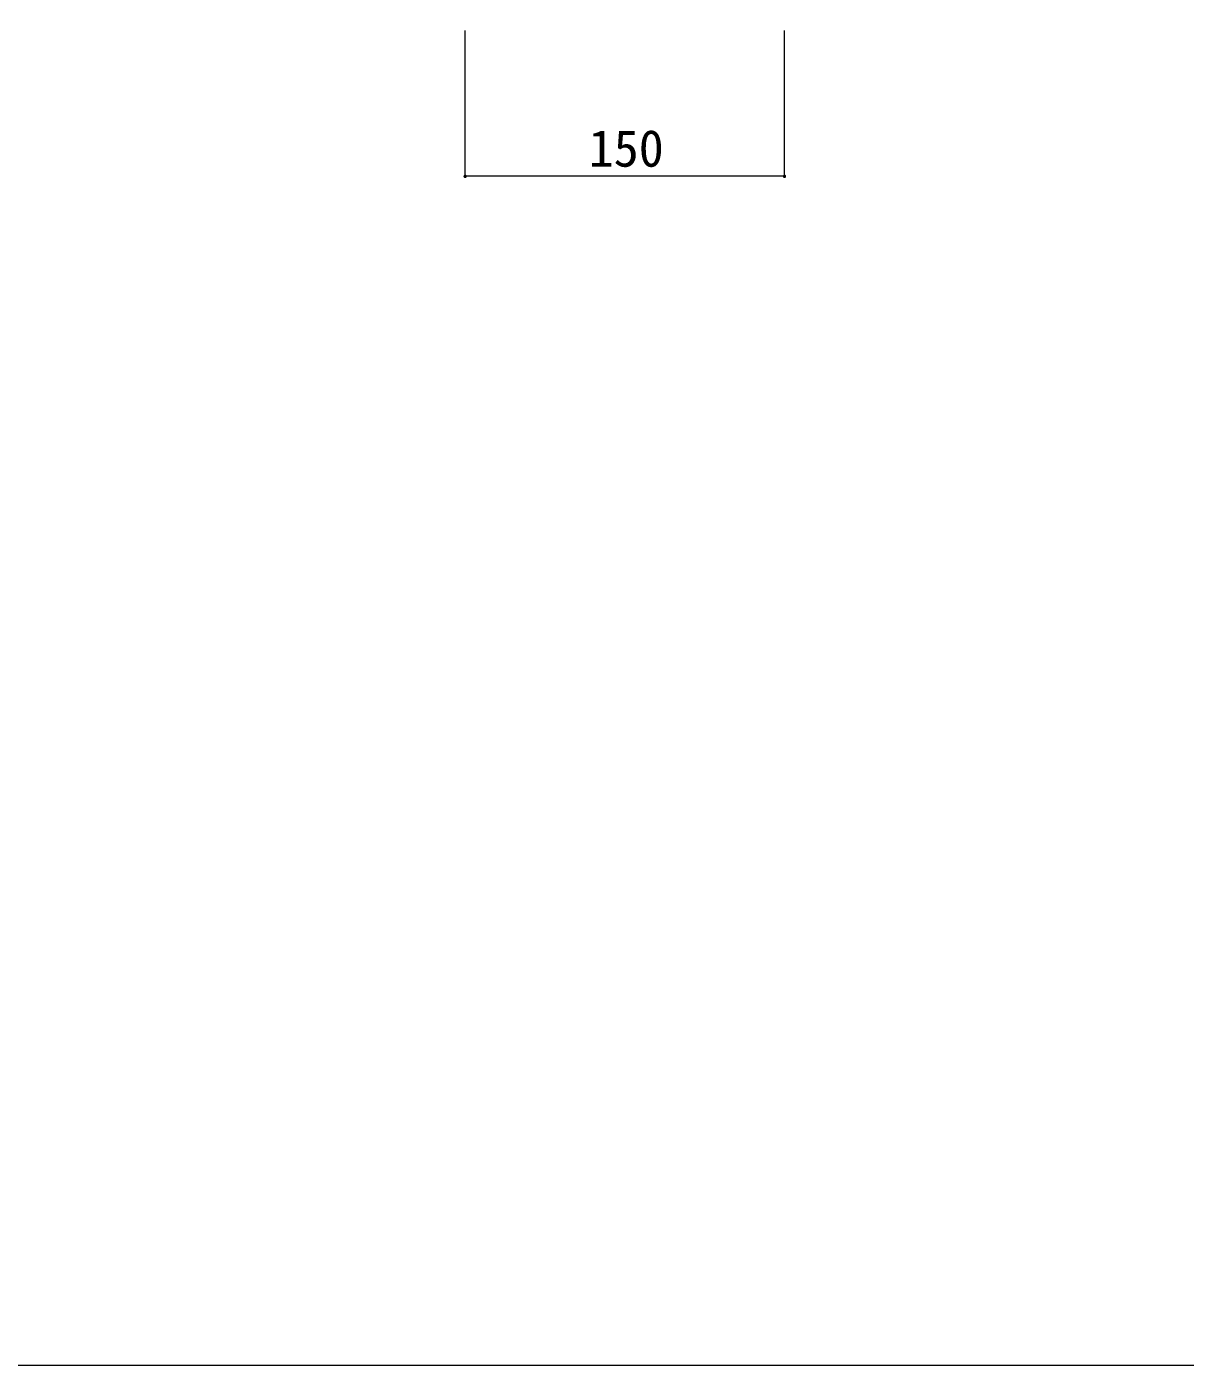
# Model space of a CAD drawing. Units: millimetres, scale not verified. Extents: x -4000 to 4000, y -2770 to 2770.
# Drawn here: x -877 to 211, y -2770 to -1513 of the extents above; entities that cross this region are included whole.
import ezdxf
from ezdxf.enums import TextEntityAlignment as Align

# ---------------------------------------------------------------- set-up
doc = ezdxf.new("R2010")
doc.units = ezdxf.units.MM
doc.header["$LTSCALE"] = 20
for name, color, linetype, lineweight in [('0-0_8図面枠', 5, 'Continuous', 9), ('0-E_1-7', 7, 'Continuous', 9), ('2-0_2-7', 7, 'Continuous', 9)]:
    doc.layers.add(name, color=color, linetype=linetype, lineweight=lineweight)
doc.styles.add('ＭＳ ゴシック', font='')
doc.styles.get('ＭＳ ゴシック').set_extended_font_data('MS Gothic')

msp = doc.modelspace()

# ---------------------------------------------------------------- linework, layer by layer
at = {"layer": '0-0_8図面枠'}
msp.add_lwpolyline([(-3999.87, -2769.93), (4000.13, -2769.93), (4000.13, 2770.07), (-3999.87, 2770.07)], close=True, dxfattribs=at)
at = {"layer": '2-0_2-7', "color": 3}
for p, q in [((-465.08, -1653.41), (-465.08, -1516.55)), ((-165.08, -1653.41), (-165.08, -1516.55)), ((-165.08, -1653.41), (-465.08, -1653.41))]:
    msp.add_line(p, q, dxfattribs=at)
at = {"layer": '2-0_2-7'}
for points in [[(-466.67, -1653.31), (-465.08, -1653.41), (-466.68, -1653.41)], [(-466.68, -1653.41), (-465.08, -1653.41), (-466.67, -1653.61)], [(-466.65, -1653.11), (-465.08, -1653.41), (-466.67, -1653.31)], [(-466.67, -1653.61), (-465.08, -1653.41), (-466.63, -1653.81)], [(-466.6, -1652.92), (-465.08, -1653.41), (-466.65, -1653.11)], [(-466.63, -1653.81), (-465.08, -1653.41), (-466.57, -1654)], [(-466.6, -1652.92), (-465.08, -1651.81), (-465.08, -1653.41)], [(-466.53, -1652.73), (-465.08, -1651.81), (-466.6, -1652.92)], [(-466.57, -1654), (-465.08, -1653.41), (-466.48, -1654.18)], [(-466.43, -1652.55), (-465.08, -1651.81), (-466.53, -1652.73)], [(-466.48, -1654.18), (-465.08, -1653.41), (-466.37, -1654.35)], [(-466.31, -1652.39), (-465.08, -1651.81), (-466.43, -1652.55)], [(-466.37, -1654.35), (-465.08, -1653.41), (-466.24, -1654.51)], [(-466.17, -1652.25), (-465.08, -1651.81), (-466.31, -1652.39)], [(-466.24, -1654.51), (-465.08, -1653.41), (-466.1, -1654.64)], [(-466.02, -1652.12), (-465.08, -1651.81), (-466.17, -1652.25)], [(-466.1, -1654.64), (-465.08, -1653.41), (-465.94, -1654.76)], [(-465.85, -1652.01), (-465.08, -1651.81), (-466.02, -1652.12)], [(-465.94, -1654.76), (-465.08, -1653.41), (-465.08, -1655.01)], [(-465.94, -1654.76), (-465.18, -1655.01), (-465.76, -1654.86)], [(-465.94, -1654.76), (-465.08, -1655.01), (-465.18, -1655.01)], [(-465.67, -1651.92), (-465.08, -1651.81), (-465.85, -1652.01)], [(-465.76, -1654.86), (-465.38, -1654.98), (-465.57, -1654.93)], [(-465.76, -1654.86), (-465.18, -1655.01), (-465.38, -1654.98)], [(-465.48, -1651.86), (-465.08, -1651.81), (-465.67, -1651.92)], [(-465.28, -1651.82), (-465.08, -1651.81), (-465.48, -1651.86)], [(-465.08, -1651.81), (-463.48, -1653.41), (-465.08, -1653.41)], [(-465.08, -1651.81), (-463.49, -1653.21), (-463.48, -1653.41)], [(-465.08, -1651.81), (-463.53, -1653.01), (-463.49, -1653.21)], [(-465.08, -1651.81), (-463.59, -1652.82), (-463.53, -1653.01)], [(-465.08, -1651.81), (-463.68, -1652.64), (-463.59, -1652.82)], [(-465.08, -1651.81), (-463.78, -1652.47), (-463.68, -1652.64)], [(-465.08, -1651.81), (-463.91, -1652.32), (-463.78, -1652.47)], [(-465.08, -1651.81), (-464.06, -1652.18), (-463.91, -1652.32)], [(-465.08, -1651.81), (-464.22, -1652.06), (-464.06, -1652.18)], [(-465.08, -1651.81), (-464.4, -1651.96), (-464.22, -1652.06)], [(-464.98, -1651.81), (-464.4, -1651.96), (-465.08, -1651.81)], [(-465.08, -1653.41), (-464.88, -1655), (-465.08, -1655.01)], [(-465.08, -1653.41), (-464.68, -1654.96), (-464.88, -1655)], [(-465.08, -1653.41), (-464.49, -1654.9), (-464.68, -1654.96)], [(-465.08, -1653.41), (-464.31, -1654.81), (-464.49, -1654.9)], [(-465.08, -1653.41), (-464.14, -1654.71), (-464.31, -1654.81)], [(-465.08, -1653.41), (-463.98, -1654.58), (-464.14, -1654.71)], [(-465.08, -1653.41), (-463.84, -1654.43), (-463.98, -1654.58)], [(-465.08, -1653.41), (-463.73, -1654.27), (-463.84, -1654.43)], [(-465.08, -1653.41), (-463.63, -1654.09), (-463.73, -1654.27)], [(-465.08, -1653.41), (-463.56, -1653.91), (-463.63, -1654.09)], [(-465.08, -1653.41), (-463.51, -1653.71), (-463.56, -1653.91)], [(-463.48, -1653.41), (-463.51, -1653.71), (-465.08, -1653.41)], [(-464.78, -1651.84), (-464.4, -1651.96), (-464.98, -1651.81)], [(-464.78, -1651.84), (-464.58, -1651.89), (-464.4, -1651.96)], [(-463.48, -1653.41), (-463.48, -1653.51), (-463.51, -1653.71)], [(-166.67, -1653.31), (-165.08, -1653.41), (-166.68, -1653.41)], [(-166.68, -1653.41), (-165.08, -1653.41), (-166.67, -1653.61)], [(-166.65, -1653.11), (-165.08, -1653.41), (-166.67, -1653.31)], [(-166.67, -1653.61), (-165.08, -1653.41), (-166.63, -1653.81)], [(-166.65, -1653.11), (-165.08, -1651.81), (-165.08, -1653.41)], [(-166.6, -1652.92), (-165.08, -1651.81), (-166.65, -1653.11)], [(-166.63, -1653.81), (-165.08, -1653.41), (-166.57, -1654)], [(-166.53, -1652.73), (-165.08, -1651.81), (-166.6, -1652.92)], [(-166.57, -1654), (-165.08, -1653.41), (-166.48, -1654.18)], [(-166.43, -1652.55), (-165.08, -1651.81), (-166.53, -1652.73)], [(-166.48, -1654.18), (-165.08, -1653.41), (-166.37, -1654.35)], [(-166.31, -1652.39), (-165.08, -1651.81), (-166.43, -1652.55)], [(-166.37, -1654.35), (-165.08, -1653.41), (-166.24, -1654.51)], [(-166.17, -1652.25), (-165.08, -1651.81), (-166.31, -1652.39)], [(-166.24, -1654.51), (-165.08, -1653.41), (-166.1, -1654.64)], [(-166.02, -1652.12), (-165.08, -1651.81), (-166.17, -1652.25)], [(-166.1, -1654.64), (-165.08, -1653.41), (-165.94, -1654.76)], [(-165.85, -1652.01), (-165.08, -1651.81), (-166.02, -1652.12)], [(-165.94, -1654.76), (-165.08, -1653.41), (-165.76, -1654.86)], [(-165.67, -1651.92), (-165.08, -1651.81), (-165.85, -1652.01)], [(-165.76, -1654.86), (-165.08, -1653.41), (-165.57, -1654.93)], [(-165.48, -1651.86), (-165.08, -1651.81), (-165.67, -1651.92)], [(-165.57, -1654.93), (-165.08, -1653.41), (-165.08, -1655.01)], [(-165.57, -1654.93), (-165.08, -1655.01), (-165.38, -1654.98)], [(-165.28, -1651.82), (-165.08, -1651.81), (-165.48, -1651.86)], [(-165.38, -1654.98), (-165.08, -1655.01), (-165.18, -1655.01)], [(-165.08, -1651.81), (-163.48, -1653.41), (-165.08, -1653.41)], [(-165.08, -1651.81), (-163.49, -1653.21), (-163.48, -1653.41)], [(-165.08, -1651.81), (-163.53, -1653.01), (-163.49, -1653.21)], [(-165.08, -1651.81), (-163.59, -1652.82), (-163.53, -1653.01)], [(-165.08, -1651.81), (-163.68, -1652.64), (-163.59, -1652.82)], [(-165.08, -1651.81), (-163.78, -1652.47), (-163.68, -1652.64)], [(-165.08, -1651.81), (-163.91, -1652.32), (-163.78, -1652.47)], [(-165.08, -1651.81), (-164.06, -1652.18), (-163.91, -1652.32)], [(-165.08, -1651.81), (-164.22, -1652.06), (-164.06, -1652.18)], [(-165.08, -1651.81), (-164.4, -1651.96), (-164.22, -1652.06)], [(-165.08, -1651.81), (-164.58, -1651.89), (-164.4, -1651.96)], [(-165.08, -1651.81), (-164.78, -1651.84), (-164.58, -1651.89)], [(-164.98, -1651.81), (-164.78, -1651.84), (-165.08, -1651.81)], [(-165.08, -1653.41), (-164.88, -1655), (-165.08, -1655.01)], [(-165.08, -1653.41), (-164.68, -1654.96), (-164.88, -1655)], [(-165.08, -1653.41), (-164.49, -1654.9), (-164.68, -1654.96)], [(-165.08, -1653.41), (-164.31, -1654.81), (-164.49, -1654.9)], [(-165.08, -1653.41), (-164.14, -1654.71), (-164.31, -1654.81)], [(-165.08, -1653.41), (-163.98, -1654.58), (-164.14, -1654.71)], [(-165.08, -1653.41), (-163.84, -1654.43), (-163.98, -1654.58)], [(-165.08, -1653.41), (-163.73, -1654.27), (-163.84, -1654.43)], [(-165.08, -1653.41), (-163.63, -1654.09), (-163.73, -1654.27)], [(-165.08, -1653.41), (-163.56, -1653.91), (-163.63, -1654.09)], [(-165.08, -1653.41), (-163.51, -1653.71), (-163.56, -1653.91)], [(-165.08, -1653.41), (-163.48, -1653.51), (-163.51, -1653.71)], [(-163.48, -1653.41), (-163.48, -1653.51), (-165.08, -1653.41)]]:
    msp.add_solid(points, dxfattribs=at)

# ---------------------------------------------------------------- texts
at = {"layer": '0-E_1-7', "color": 4, "style": 'ＭＳ ゴシック'}
msp.add_text('150', height=34.6, dxfattribs=at).set_placement((-349.08, -1654.76), align=Align.BOTTOM_LEFT)

doc.saveas('drawing.dxf')
